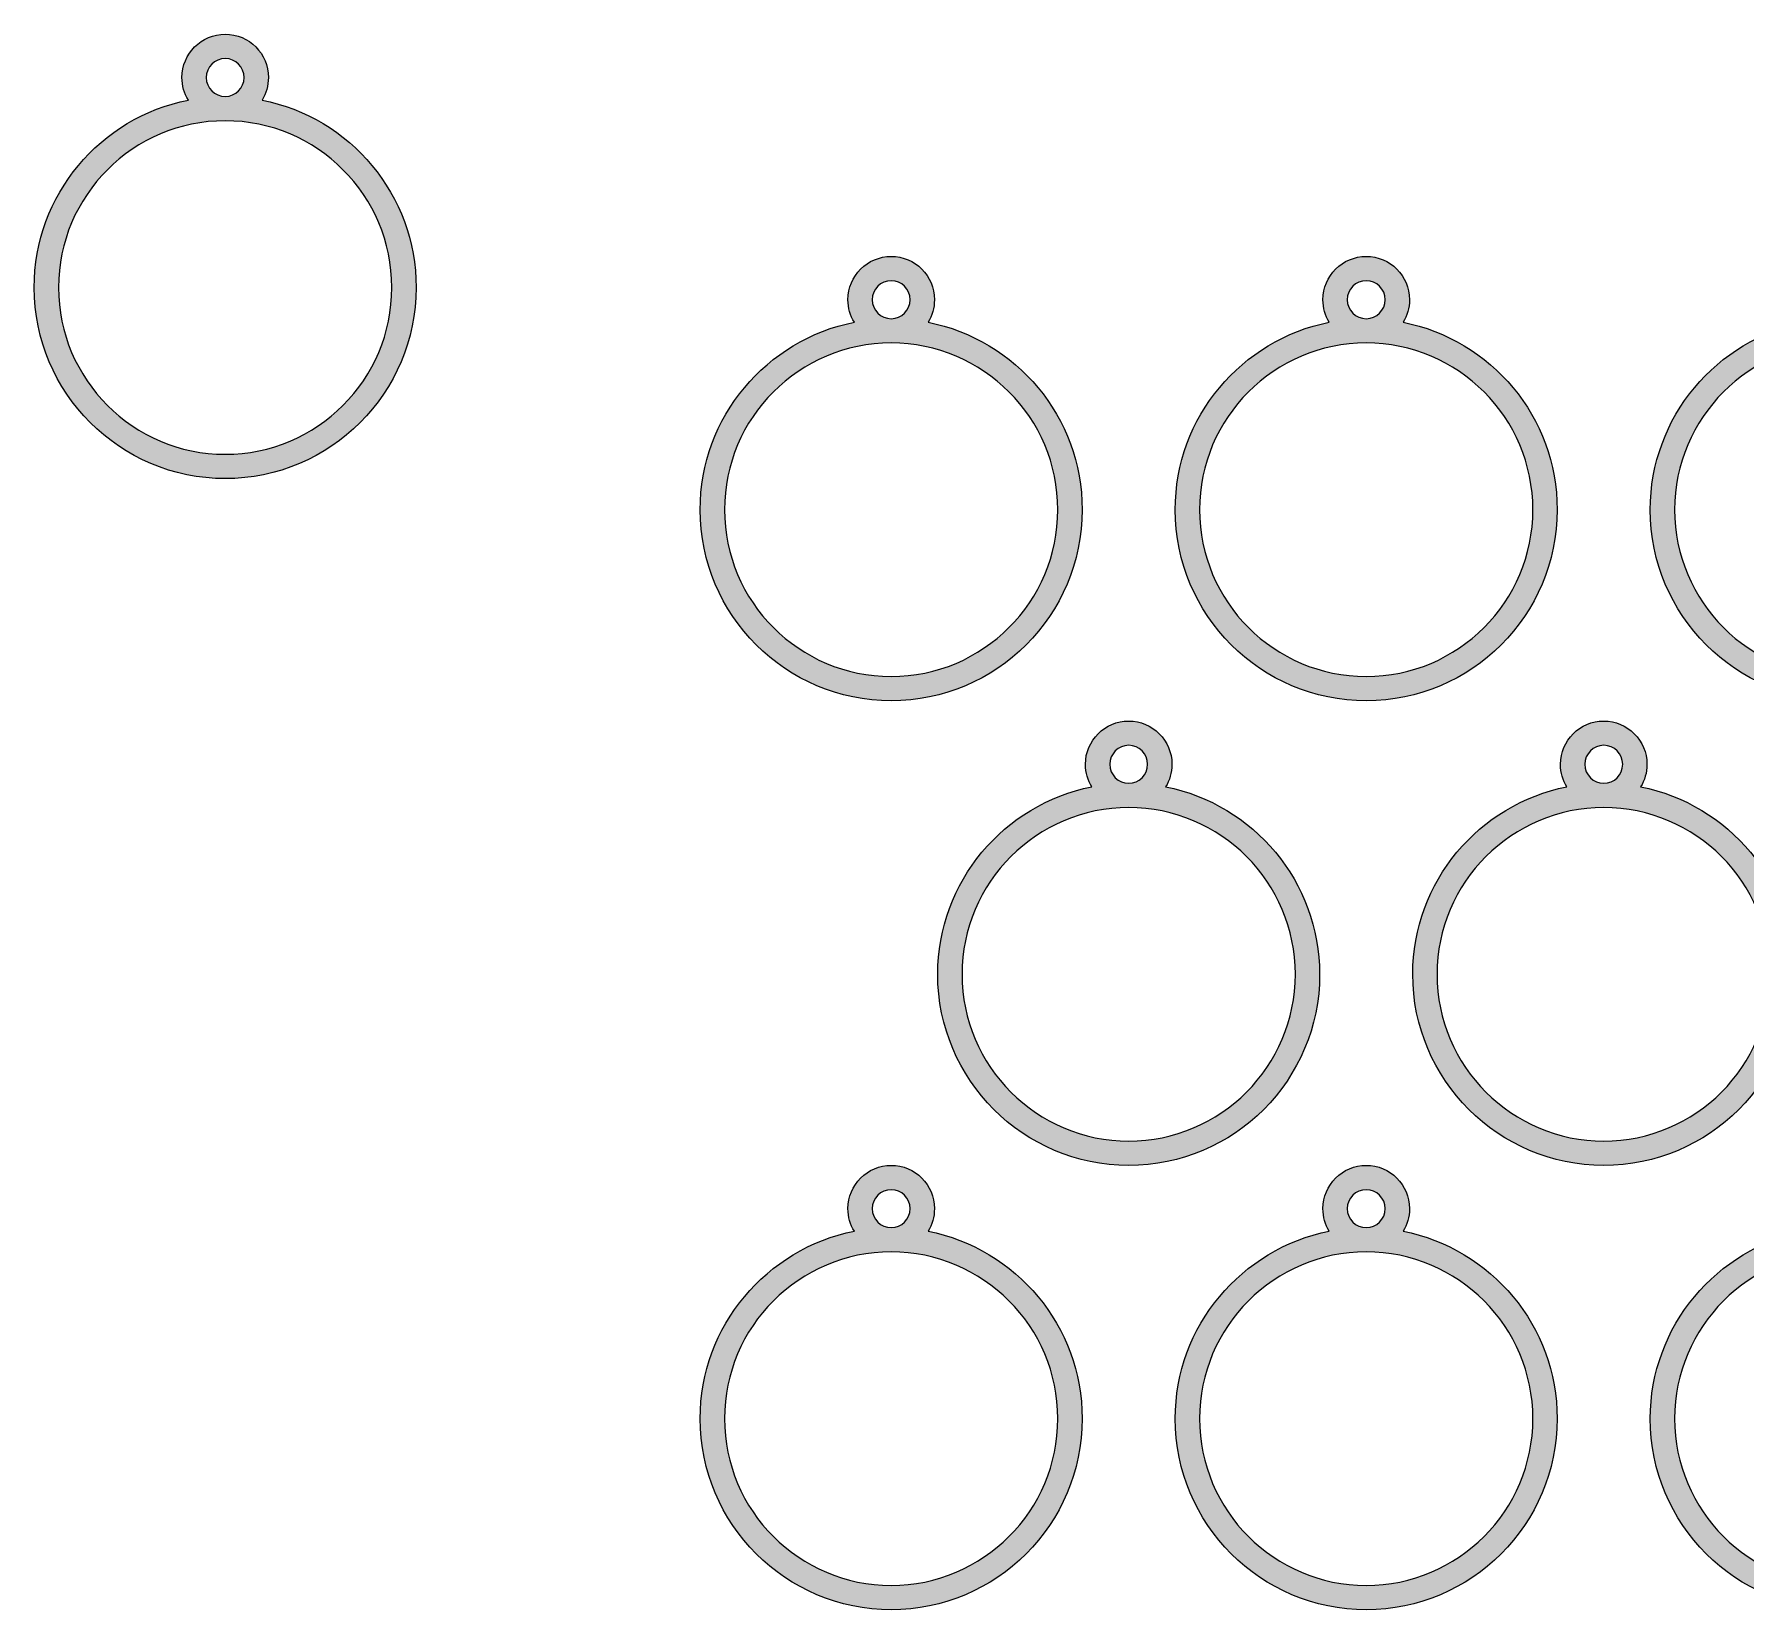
# Model space of a CAD drawing. Header units: inches. Extents: x -1104 to 5451, y -3757 to -136.
# Drawn here: x -1104 to 657, y -1756 to -136 of the extents above; entities that cross this region are included whole.
import ezdxf

# ---------------------------------------------------------------- set-up
doc = ezdxf.new("R2010")
doc.units = ezdxf.units.IN
doc.header["$MEASUREMENT"] = 0
doc.layers.add('Layer 1', color=7, linetype='Continuous')

# ---------------------------------------------------------------- blocks, each defined once
blk = doc.blocks.new('block 3')
at = {"layer": 'Layer 1', "true_color": 0x212a39}
h = blk.add_hatch(color=179, dxfattribs=at)
h.dxf.hatch_style = 2
edge = h.paths.add_edge_path()
edge.add_spline(control_points=[(-184, -432), (-179.9, -425.2), (-177.5, -417.3), (-177.5, -408.8), (-177.5, -384.2), (-197.4, -364.3), (-222, -364.3), (-246.5, -364.3), (-266.5, -384.2), (-266.5, -408.8), (-266.5, -417.3), (-264.1, -425.2), (-259.9, -432), (-350.2, -449.7), (-418.5, -529.4), (-418.5, -624.8), (-418.5, -733.1), (-330.3, -821.3), (-222, -821.3), (-113.6, -821.3), (-25.5, -733.1), (-25.5, -624.8), (-25.5, -529.4), (-93.8, -449.7), (-184, -432)], knot_values=[0, 0, 0, 0, 1, 1, 1, 2, 2, 2, 3, 3, 3, 4, 4, 4, 5, 5, 5, 6, 6, 6, 7, 7, 7, 8, 8, 8, 8], degree=3, periodic=1)
edge = h.paths.add_edge_path()
edge.add_spline(control_points=[(-241.5, -408.8), (-241.5, -398), (-232.7, -389.3), (-222, -389.3), (-211.2, -389.3), (-202.5, -398), (-202.5, -408.8), (-202.5, -419.5), (-211.2, -428.3), (-222, -428.3), (-232.7, -428.3), (-241.5, -419.5), (-241.5, -408.8)], knot_values=[0, 0, 0, 0, 1, 1, 1, 2, 2, 2, 3, 3, 3, 4, 4, 4, 4], degree=3, periodic=1)
edge = h.paths.add_edge_path()
edge.add_spline(control_points=[(-222, -796.3), (-316.6, -796.3), (-393.5, -719.3), (-393.5, -624.8), (-393.5, -530.2), (-316.6, -453.3), (-222, -453.3), (-127.4, -453.3), (-50.5, -530.2), (-50.5, -624.8), (-50.5, -719.3), (-127.4, -796.3), (-222, -796.3)], knot_values=[0, 0, 0, 0, 1, 1, 1, 2, 2, 2, 3, 3, 3, 4, 4, 4, 4], degree=3, periodic=1)
h = blk.add_hatch(color=179, dxfattribs=at)
h.dxf.hatch_style = 2
edge = h.paths.add_edge_path()
edge.add_spline(control_points=[(304.8, -432), (308.9, -425.2), (311.3, -417.3), (311.3, -408.8), (311.3, -384.2), (291.3, -364.3), (266.8, -364.3), (242.3, -364.3), (222.3, -384.2), (222.3, -408.8), (222.3, -417.3), (224.7, -425.2), (228.8, -432), (138.6, -449.7), (70.3, -529.4), (70.3, -624.8), (70.3, -733.1), (158.5, -821.3), (266.8, -821.3), (375.2, -821.3), (463.3, -733.1), (463.3, -624.8), (463.3, -529.4), (395, -449.7), (304.8, -432)], knot_values=[0, 0, 0, 0, 1, 1, 1, 2, 2, 2, 3, 3, 3, 4, 4, 4, 5, 5, 5, 6, 6, 6, 7, 7, 7, 8, 8, 8, 8], degree=3, periodic=1)
edge = h.paths.add_edge_path()
edge.add_spline(control_points=[(247.3, -408.8), (247.3, -398), (256.1, -389.3), (266.8, -389.3), (277.6, -389.3), (286.3, -398), (286.3, -408.8), (286.3, -419.5), (277.6, -428.3), (266.8, -428.3), (256.1, -428.3), (247.3, -419.5), (247.3, -408.8)], knot_values=[0, 0, 0, 0, 1, 1, 1, 2, 2, 2, 3, 3, 3, 4, 4, 4, 4], degree=3, periodic=1)
edge = h.paths.add_edge_path()
edge.add_spline(control_points=[(266.8, -796.3), (172.2, -796.3), (95.3, -719.3), (95.3, -624.8), (95.3, -530.2), (172.2, -453.3), (266.8, -453.3), (361.4, -453.3), (438.3, -530.2), (438.3, -624.8), (438.3, -719.3), (361.4, -796.3), (266.8, -796.3)], knot_values=[0, 0, 0, 0, 1, 1, 1, 2, 2, 2, 3, 3, 3, 4, 4, 4, 4], degree=3, periodic=1)
h = blk.add_hatch(color=179, dxfattribs=at)
h.dxf.hatch_style = 2
edge = h.paths.add_edge_path()
edge.add_spline(control_points=[(793.6, -432), (797.7, -425.2), (800.1, -417.3), (800.1, -408.8), (800.1, -384.2), (780.1, -364.3), (755.6, -364.3), (731.1, -364.3), (711.1, -384.2), (711.1, -408.8), (711.1, -417.3), (713.5, -425.2), (717.6, -432), (627.4, -449.7), (559.1, -529.4), (559.1, -624.8), (559.1, -733.1), (647.3, -821.3), (755.6, -821.3), (864, -821.3), (952.1, -733.1), (952.1, -624.8), (952.1, -529.4), (883.8, -449.7), (793.6, -432)], knot_values=[0, 0, 0, 0, 1, 1, 1, 2, 2, 2, 3, 3, 3, 4, 4, 4, 5, 5, 5, 6, 6, 6, 7, 7, 7, 8, 8, 8, 8], degree=3, periodic=1)
edge = h.paths.add_edge_path()
edge.add_spline(control_points=[(736.1, -408.8), (736.1, -398), (744.9, -389.3), (755.6, -389.3), (766.4, -389.3), (775.1, -398), (775.1, -408.8), (775.1, -419.5), (766.4, -428.3), (755.6, -428.3), (744.9, -428.3), (736.1, -419.5), (736.1, -408.8)], knot_values=[0, 0, 0, 0, 1, 1, 1, 2, 2, 2, 3, 3, 3, 4, 4, 4, 4], degree=3, periodic=1)
edge = h.paths.add_edge_path()
edge.add_spline(control_points=[(755.6, -796.3), (661, -796.3), (584.1, -719.3), (584.1, -624.8), (584.1, -530.2), (661, -453.3), (755.6, -453.3), (850.2, -453.3), (927.1, -530.2), (927.1, -624.8), (927.1, -719.3), (850.2, -796.3), (755.6, -796.3)], knot_values=[0, 0, 0, 0, 1, 1, 1, 2, 2, 2, 3, 3, 3, 4, 4, 4, 4], degree=3, periodic=1)
h = blk.add_hatch(color=179, dxfattribs=at)
h.dxf.hatch_style = 2
edge = h.paths.add_edge_path()
edge.add_spline(control_points=[(60.4, -909.8), (64.5, -903.1), (66.9, -895.1), (66.9, -886.6), (66.9, -862.1), (46.9, -842.1), (22.4, -842.1), (-2.1, -842.1), (-22.1, -862.1), (-22.1, -886.6), (-22.1, -895.1), (-19.7, -903.1), (-15.6, -909.8), (-105.8, -927.6), (-174.1, -1007.3), (-174.1, -1102.6), (-174.1, -1211), (-85.9, -1299.1), (22.4, -1299.1), (130.8, -1299.1), (218.9, -1211), (218.9, -1102.6), (218.9, -1007.3), (150.6, -927.6), (60.4, -909.8)], knot_values=[0, 0, 0, 0, 1, 1, 1, 2, 2, 2, 3, 3, 3, 4, 4, 4, 5, 5, 5, 6, 6, 6, 7, 7, 7, 8, 8, 8, 8], degree=3, periodic=1)
edge = h.paths.add_edge_path()
edge.add_spline(control_points=[(2.9, -886.6), (2.9, -875.9), (11.7, -867.1), (22.4, -867.1), (33.2, -867.1), (41.9, -875.9), (41.9, -886.6), (41.9, -897.4), (33.2, -906.1), (22.4, -906.1), (11.7, -906.1), (2.9, -897.4), (2.9, -886.6)], knot_values=[0, 0, 0, 0, 1, 1, 1, 2, 2, 2, 3, 3, 3, 4, 4, 4, 4], degree=3, periodic=1)
edge = h.paths.add_edge_path()
edge.add_spline(control_points=[(22.4, -1274.1), (-72.2, -1274.1), (-149.1, -1197.2), (-149.1, -1102.6), (-149.1, -1008.1), (-72.2, -931.1), (22.4, -931.1), (117, -931.1), (193.9, -1008.1), (193.9, -1102.6), (193.9, -1197.2), (117, -1274.1), (22.4, -1274.1)], knot_values=[0, 0, 0, 0, 1, 1, 1, 2, 2, 2, 3, 3, 3, 4, 4, 4, 4], degree=3, periodic=1)
h = blk.add_hatch(color=179, dxfattribs=at)
h.dxf.hatch_style = 2
edge = h.paths.add_edge_path()
edge.add_spline(control_points=[(549.2, -909.8), (553.3, -903.1), (555.7, -895.1), (555.7, -886.6), (555.7, -862.1), (535.7, -842.1), (511.2, -842.1), (486.7, -842.1), (466.7, -862.1), (466.7, -886.6), (466.7, -895.1), (469.1, -903.1), (473.2, -909.8), (383, -927.6), (314.7, -1007.3), (314.7, -1102.6), (314.7, -1211), (402.9, -1299.1), (511.2, -1299.1), (619.6, -1299.1), (707.7, -1211), (707.7, -1102.6), (707.7, -1007.3), (639.4, -927.6), (549.2, -909.8)], knot_values=[0, 0, 0, 0, 1, 1, 1, 2, 2, 2, 3, 3, 3, 4, 4, 4, 5, 5, 5, 6, 6, 6, 7, 7, 7, 8, 8, 8, 8], degree=3, periodic=1)
edge = h.paths.add_edge_path()
edge.add_spline(control_points=[(491.7, -886.6), (491.7, -875.9), (500.5, -867.1), (511.2, -867.1), (522, -867.1), (530.7, -875.9), (530.7, -886.6), (530.7, -897.4), (522, -906.1), (511.2, -906.1), (500.5, -906.1), (491.7, -897.4), (491.7, -886.6)], knot_values=[0, 0, 0, 0, 1, 1, 1, 2, 2, 2, 3, 3, 3, 4, 4, 4, 4], degree=3, periodic=1)
edge = h.paths.add_edge_path()
edge.add_spline(control_points=[(511.2, -1274.1), (416.6, -1274.1), (339.7, -1197.2), (339.7, -1102.6), (339.7, -1008.1), (416.6, -931.1), (511.2, -931.1), (605.8, -931.1), (682.7, -1008.1), (682.7, -1102.6), (682.7, -1197.2), (605.8, -1274.1), (511.2, -1274.1)], knot_values=[0, 0, 0, 0, 1, 1, 1, 2, 2, 2, 3, 3, 3, 4, 4, 4, 4], degree=3, periodic=1)
h = blk.add_hatch(color=179, dxfattribs=at)
h.dxf.hatch_style = 2
edge = h.paths.add_edge_path()
edge.add_spline(control_points=[(-184, -1366.8), (-179.9, -1360.1), (-177.5, -1352.1), (-177.5, -1343.6), (-177.5, -1319.1), (-197.4, -1299.1), (-222, -1299.1), (-246.5, -1299.1), (-266.5, -1319.1), (-266.5, -1343.6), (-266.5, -1352.1), (-264.1, -1360.1), (-259.9, -1366.8), (-350.2, -1384.6), (-418.5, -1464.3), (-418.5, -1559.6), (-418.5, -1668), (-330.3, -1756.1), (-222, -1756.1), (-113.6, -1756.1), (-25.5, -1668), (-25.5, -1559.6), (-25.5, -1464.3), (-93.8, -1384.6), (-184, -1366.8)], knot_values=[0, 0, 0, 0, 1, 1, 1, 2, 2, 2, 3, 3, 3, 4, 4, 4, 5, 5, 5, 6, 6, 6, 7, 7, 7, 8, 8, 8, 8], degree=3, periodic=1)
edge = h.paths.add_edge_path()
edge.add_spline(control_points=[(-241.5, -1343.6), (-241.5, -1332.9), (-232.7, -1324.1), (-222, -1324.1), (-211.2, -1324.1), (-202.5, -1332.9), (-202.5, -1343.6), (-202.5, -1354.4), (-211.2, -1363.1), (-222, -1363.1), (-232.7, -1363.1), (-241.5, -1354.4), (-241.5, -1343.6)], knot_values=[0, 0, 0, 0, 1, 1, 1, 2, 2, 2, 3, 3, 3, 4, 4, 4, 4], degree=3, periodic=1)
edge = h.paths.add_edge_path()
edge.add_spline(control_points=[(-222, -1731.1), (-316.6, -1731.1), (-393.5, -1654.2), (-393.5, -1559.6), (-393.5, -1465.1), (-316.6, -1388.1), (-222, -1388.1), (-127.4, -1388.1), (-50.5, -1465.1), (-50.5, -1559.6), (-50.5, -1654.2), (-127.4, -1731.1), (-222, -1731.1)], knot_values=[0, 0, 0, 0, 1, 1, 1, 2, 2, 2, 3, 3, 3, 4, 4, 4, 4], degree=3, periodic=1)
h = blk.add_hatch(color=179, dxfattribs=at)
h.dxf.hatch_style = 2
edge = h.paths.add_edge_path()
edge.add_spline(control_points=[(304.8, -1366.8), (308.9, -1360.1), (311.3, -1352.1), (311.3, -1343.6), (311.3, -1319.1), (291.3, -1299.1), (266.8, -1299.1), (242.3, -1299.1), (222.3, -1319.1), (222.3, -1343.6), (222.3, -1352.1), (224.7, -1360.1), (228.8, -1366.8), (138.6, -1384.6), (70.3, -1464.3), (70.3, -1559.6), (70.3, -1668), (158.5, -1756.1), (266.8, -1756.1), (375.2, -1756.1), (463.3, -1668), (463.3, -1559.6), (463.3, -1464.3), (395, -1384.6), (304.8, -1366.8)], knot_values=[0, 0, 0, 0, 1, 1, 1, 2, 2, 2, 3, 3, 3, 4, 4, 4, 5, 5, 5, 6, 6, 6, 7, 7, 7, 8, 8, 8, 8], degree=3, periodic=1)
edge = h.paths.add_edge_path()
edge.add_spline(control_points=[(247.3, -1343.6), (247.3, -1332.9), (256.1, -1324.1), (266.8, -1324.1), (277.6, -1324.1), (286.3, -1332.9), (286.3, -1343.6), (286.3, -1354.4), (277.6, -1363.1), (266.8, -1363.1), (256.1, -1363.1), (247.3, -1354.4), (247.3, -1343.6)], knot_values=[0, 0, 0, 0, 1, 1, 1, 2, 2, 2, 3, 3, 3, 4, 4, 4, 4], degree=3, periodic=1)
edge = h.paths.add_edge_path()
edge.add_spline(control_points=[(266.8, -1731.1), (172.2, -1731.1), (95.3, -1654.2), (95.3, -1559.6), (95.3, -1465.1), (172.2, -1388.1), (266.8, -1388.1), (361.4, -1388.1), (438.3, -1465.1), (438.3, -1559.6), (438.3, -1654.2), (361.4, -1731.1), (266.8, -1731.1)], knot_values=[0, 0, 0, 0, 1, 1, 1, 2, 2, 2, 3, 3, 3, 4, 4, 4, 4], degree=3, periodic=1)
h = blk.add_hatch(color=179, dxfattribs=at)
h.dxf.hatch_style = 2
edge = h.paths.add_edge_path()
edge.add_spline(control_points=[(793.6, -1366.8), (797.7, -1360.1), (800.1, -1352.1), (800.1, -1343.6), (800.1, -1319.1), (780.1, -1299.1), (755.6, -1299.1), (731.1, -1299.1), (711.1, -1319.1), (711.1, -1343.6), (711.1, -1352.1), (713.5, -1360.1), (717.6, -1366.8), (627.4, -1384.6), (559.1, -1464.3), (559.1, -1559.6), (559.1, -1668), (647.3, -1756.1), (755.6, -1756.1), (864, -1756.1), (952.1, -1668), (952.1, -1559.6), (952.1, -1464.3), (883.8, -1384.6), (793.6, -1366.8)], knot_values=[0, 0, 0, 0, 1, 1, 1, 2, 2, 2, 3, 3, 3, 4, 4, 4, 5, 5, 5, 6, 6, 6, 7, 7, 7, 8, 8, 8, 8], degree=3, periodic=1)
edge = h.paths.add_edge_path()
edge.add_spline(control_points=[(736.1, -1343.6), (736.1, -1332.9), (744.9, -1324.1), (755.6, -1324.1), (766.4, -1324.1), (775.1, -1332.9), (775.1, -1343.6), (775.1, -1354.4), (766.4, -1363.1), (755.6, -1363.1), (744.9, -1363.1), (736.1, -1354.4), (736.1, -1343.6)], knot_values=[0, 0, 0, 0, 1, 1, 1, 2, 2, 2, 3, 3, 3, 4, 4, 4, 4], degree=3, periodic=1)
edge = h.paths.add_edge_path()
edge.add_spline(control_points=[(755.6, -1731.1), (661, -1731.1), (584.1, -1654.2), (584.1, -1559.6), (584.1, -1465.1), (661, -1388.1), (755.6, -1388.1), (850.2, -1388.1), (927.1, -1465.1), (927.1, -1559.6), (927.1, -1654.2), (850.2, -1731.1), (755.6, -1731.1)], knot_values=[0, 0, 0, 0, 1, 1, 1, 2, 2, 2, 3, 3, 3, 4, 4, 4, 4], degree=3, periodic=1)
at = {"layer": 'Layer 1', "lineweight": 0}
for points, knots in [([(-184, -432), (-179.9, -425.2), (-177.5, -417.3), (-177.5, -408.8), (-177.5, -384.2), (-197.4, -364.3), (-222, -364.3), (-246.5, -364.3), (-266.5, -384.2), (-266.5, -408.8), (-266.5, -417.3), (-264.1, -425.2), (-259.9, -432), (-350.2, -449.7), (-418.5, -529.4), (-418.5, -624.8), (-418.5, -733.1), (-330.3, -821.3), (-222, -821.3), (-113.6, -821.3), (-25.5, -733.1), (-25.5, -624.8), (-25.5, -529.4), (-93.8, -449.7), (-184, -432)], [0, 0, 0, 0, 1, 1, 1, 2, 2, 2, 3, 3, 3, 4, 4, 4, 5, 5, 5, 6, 6, 6, 7, 7, 7, 8, 8, 8, 8]), ([(304.8, -432), (308.9, -425.2), (311.3, -417.3), (311.3, -408.8), (311.3, -384.2), (291.3, -364.3), (266.8, -364.3), (242.3, -364.3), (222.3, -384.2), (222.3, -408.8), (222.3, -417.3), (224.7, -425.2), (228.8, -432), (138.6, -449.7), (70.3, -529.4), (70.3, -624.8), (70.3, -733.1), (158.5, -821.3), (266.8, -821.3), (375.2, -821.3), (463.3, -733.1), (463.3, -624.8), (463.3, -529.4), (395, -449.7), (304.8, -432)], [0, 0, 0, 0, 1, 1, 1, 2, 2, 2, 3, 3, 3, 4, 4, 4, 5, 5, 5, 6, 6, 6, 7, 7, 7, 8, 8, 8, 8]), ([(793.6, -432), (797.7, -425.2), (800.1, -417.3), (800.1, -408.8), (800.1, -384.2), (780.1, -364.3), (755.6, -364.3), (731.1, -364.3), (711.1, -384.2), (711.1, -408.8), (711.1, -417.3), (713.5, -425.2), (717.6, -432), (627.4, -449.7), (559.1, -529.4), (559.1, -624.8), (559.1, -733.1), (647.3, -821.3), (755.6, -821.3), (864, -821.3), (952.1, -733.1), (952.1, -624.8), (952.1, -529.4), (883.8, -449.7), (793.6, -432)], [0, 0, 0, 0, 1, 1, 1, 2, 2, 2, 3, 3, 3, 4, 4, 4, 5, 5, 5, 6, 6, 6, 7, 7, 7, 8, 8, 8, 8]), ([(-241.5, -408.8), (-241.5, -398), (-232.7, -389.3), (-222, -389.3), (-211.2, -389.3), (-202.5, -398), (-202.5, -408.8), (-202.5, -419.5), (-211.2, -428.3), (-222, -428.3), (-232.7, -428.3), (-241.5, -419.5), (-241.5, -408.8)], [0, 0, 0, 0, 1, 1, 1, 2, 2, 2, 3, 3, 3, 4, 4, 4, 4]), ([(247.3, -408.8), (247.3, -398), (256.1, -389.3), (266.8, -389.3), (277.6, -389.3), (286.3, -398), (286.3, -408.8), (286.3, -419.5), (277.6, -428.3), (266.8, -428.3), (256.1, -428.3), (247.3, -419.5), (247.3, -408.8)], [0, 0, 0, 0, 1, 1, 1, 2, 2, 2, 3, 3, 3, 4, 4, 4, 4]), ([(-222, -796.3), (-316.6, -796.3), (-393.5, -719.3), (-393.5, -624.8), (-393.5, -530.2), (-316.6, -453.3), (-222, -453.3), (-127.4, -453.3), (-50.5, -530.2), (-50.5, -624.8), (-50.5, -719.3), (-127.4, -796.3), (-222, -796.3)], [0, 0, 0, 0, 1, 1, 1, 2, 2, 2, 3, 3, 3, 4, 4, 4, 4]), ([(266.8, -796.3), (172.2, -796.3), (95.3, -719.3), (95.3, -624.8), (95.3, -530.2), (172.2, -453.3), (266.8, -453.3), (361.4, -453.3), (438.3, -530.2), (438.3, -624.8), (438.3, -719.3), (361.4, -796.3), (266.8, -796.3)], [0, 0, 0, 0, 1, 1, 1, 2, 2, 2, 3, 3, 3, 4, 4, 4, 4]), ([(755.6, -796.3), (661, -796.3), (584.1, -719.3), (584.1, -624.8), (584.1, -530.2), (661, -453.3), (755.6, -453.3), (850.2, -453.3), (927.1, -530.2), (927.1, -624.8), (927.1, -719.3), (850.2, -796.3), (755.6, -796.3)], [0, 0, 0, 0, 1, 1, 1, 2, 2, 2, 3, 3, 3, 4, 4, 4, 4]), ([(60.4, -909.8), (64.5, -903.1), (66.9, -895.1), (66.9, -886.6), (66.9, -862.1), (46.9, -842.1), (22.4, -842.1), (-2.1, -842.1), (-22.1, -862.1), (-22.1, -886.6), (-22.1, -895.1), (-19.7, -903.1), (-15.6, -909.8), (-105.8, -927.6), (-174.1, -1007.3), (-174.1, -1102.6), (-174.1, -1211), (-85.9, -1299.1), (22.4, -1299.1), (130.8, -1299.1), (218.9, -1211), (218.9, -1102.6), (218.9, -1007.3), (150.6, -927.6), (60.4, -909.8)], [0, 0, 0, 0, 1, 1, 1, 2, 2, 2, 3, 3, 3, 4, 4, 4, 5, 5, 5, 6, 6, 6, 7, 7, 7, 8, 8, 8, 8]), ([(549.2, -909.8), (553.3, -903.1), (555.7, -895.1), (555.7, -886.6), (555.7, -862.1), (535.7, -842.1), (511.2, -842.1), (486.7, -842.1), (466.7, -862.1), (466.7, -886.6), (466.7, -895.1), (469.1, -903.1), (473.2, -909.8), (383, -927.6), (314.7, -1007.3), (314.7, -1102.6), (314.7, -1211), (402.9, -1299.1), (511.2, -1299.1), (619.6, -1299.1), (707.7, -1211), (707.7, -1102.6), (707.7, -1007.3), (639.4, -927.6), (549.2, -909.8)], [0, 0, 0, 0, 1, 1, 1, 2, 2, 2, 3, 3, 3, 4, 4, 4, 5, 5, 5, 6, 6, 6, 7, 7, 7, 8, 8, 8, 8]), ([(2.9, -886.6), (2.9, -875.9), (11.7, -867.1), (22.4, -867.1), (33.2, -867.1), (41.9, -875.9), (41.9, -886.6), (41.9, -897.4), (33.2, -906.1), (22.4, -906.1), (11.7, -906.1), (2.9, -897.4), (2.9, -886.6)], [0, 0, 0, 0, 1, 1, 1, 2, 2, 2, 3, 3, 3, 4, 4, 4, 4]), ([(491.7, -886.6), (491.7, -875.9), (500.5, -867.1), (511.2, -867.1), (522, -867.1), (530.7, -875.9), (530.7, -886.6), (530.7, -897.4), (522, -906.1), (511.2, -906.1), (500.5, -906.1), (491.7, -897.4), (491.7, -886.6)], [0, 0, 0, 0, 1, 1, 1, 2, 2, 2, 3, 3, 3, 4, 4, 4, 4]), ([(22.4, -1274.1), (-72.2, -1274.1), (-149.1, -1197.2), (-149.1, -1102.6), (-149.1, -1008.1), (-72.2, -931.1), (22.4, -931.1), (117, -931.1), (193.9, -1008.1), (193.9, -1102.6), (193.9, -1197.2), (117, -1274.1), (22.4, -1274.1)], [0, 0, 0, 0, 1, 1, 1, 2, 2, 2, 3, 3, 3, 4, 4, 4, 4]), ([(511.2, -1274.1), (416.6, -1274.1), (339.7, -1197.2), (339.7, -1102.6), (339.7, -1008.1), (416.6, -931.1), (511.2, -931.1), (605.8, -931.1), (682.7, -1008.1), (682.7, -1102.6), (682.7, -1197.2), (605.8, -1274.1), (511.2, -1274.1)], [0, 0, 0, 0, 1, 1, 1, 2, 2, 2, 3, 3, 3, 4, 4, 4, 4]), ([(-184, -1366.8), (-179.9, -1360.1), (-177.5, -1352.1), (-177.5, -1343.6), (-177.5, -1319.1), (-197.4, -1299.1), (-222, -1299.1), (-246.5, -1299.1), (-266.5, -1319.1), (-266.5, -1343.6), (-266.5, -1352.1), (-264.1, -1360.1), (-259.9, -1366.8), (-350.2, -1384.6), (-418.5, -1464.3), (-418.5, -1559.6), (-418.5, -1668), (-330.3, -1756.1), (-222, -1756.1), (-113.6, -1756.1), (-25.5, -1668), (-25.5, -1559.6), (-25.5, -1464.3), (-93.8, -1384.6), (-184, -1366.8)], [0, 0, 0, 0, 1, 1, 1, 2, 2, 2, 3, 3, 3, 4, 4, 4, 5, 5, 5, 6, 6, 6, 7, 7, 7, 8, 8, 8, 8]), ([(304.8, -1366.8), (308.9, -1360.1), (311.3, -1352.1), (311.3, -1343.6), (311.3, -1319.1), (291.3, -1299.1), (266.8, -1299.1), (242.3, -1299.1), (222.3, -1319.1), (222.3, -1343.6), (222.3, -1352.1), (224.7, -1360.1), (228.8, -1366.8), (138.6, -1384.6), (70.3, -1464.3), (70.3, -1559.6), (70.3, -1668), (158.5, -1756.1), (266.8, -1756.1), (375.2, -1756.1), (463.3, -1668), (463.3, -1559.6), (463.3, -1464.3), (395, -1384.6), (304.8, -1366.8)], [0, 0, 0, 0, 1, 1, 1, 2, 2, 2, 3, 3, 3, 4, 4, 4, 5, 5, 5, 6, 6, 6, 7, 7, 7, 8, 8, 8, 8]), ([(793.6, -1366.8), (797.7, -1360.1), (800.1, -1352.1), (800.1, -1343.6), (800.1, -1319.1), (780.1, -1299.1), (755.6, -1299.1), (731.1, -1299.1), (711.1, -1319.1), (711.1, -1343.6), (711.1, -1352.1), (713.5, -1360.1), (717.6, -1366.8), (627.4, -1384.6), (559.1, -1464.3), (559.1, -1559.6), (559.1, -1668), (647.3, -1756.1), (755.6, -1756.1), (864, -1756.1), (952.1, -1668), (952.1, -1559.6), (952.1, -1464.3), (883.8, -1384.6), (793.6, -1366.8)], [0, 0, 0, 0, 1, 1, 1, 2, 2, 2, 3, 3, 3, 4, 4, 4, 5, 5, 5, 6, 6, 6, 7, 7, 7, 8, 8, 8, 8]), ([(-241.5, -1343.6), (-241.5, -1332.9), (-232.7, -1324.1), (-222, -1324.1), (-211.2, -1324.1), (-202.5, -1332.9), (-202.5, -1343.6), (-202.5, -1354.4), (-211.2, -1363.1), (-222, -1363.1), (-232.7, -1363.1), (-241.5, -1354.4), (-241.5, -1343.6)], [0, 0, 0, 0, 1, 1, 1, 2, 2, 2, 3, 3, 3, 4, 4, 4, 4]), ([(247.3, -1343.6), (247.3, -1332.9), (256.1, -1324.1), (266.8, -1324.1), (277.6, -1324.1), (286.3, -1332.9), (286.3, -1343.6), (286.3, -1354.4), (277.6, -1363.1), (266.8, -1363.1), (256.1, -1363.1), (247.3, -1354.4), (247.3, -1343.6)], [0, 0, 0, 0, 1, 1, 1, 2, 2, 2, 3, 3, 3, 4, 4, 4, 4]), ([(-222, -1731.1), (-316.6, -1731.1), (-393.5, -1654.2), (-393.5, -1559.6), (-393.5, -1465.1), (-316.6, -1388.1), (-222, -1388.1), (-127.4, -1388.1), (-50.5, -1465.1), (-50.5, -1559.6), (-50.5, -1654.2), (-127.4, -1731.1), (-222, -1731.1)], [0, 0, 0, 0, 1, 1, 1, 2, 2, 2, 3, 3, 3, 4, 4, 4, 4]), ([(266.8, -1731.1), (172.2, -1731.1), (95.3, -1654.2), (95.3, -1559.6), (95.3, -1465.1), (172.2, -1388.1), (266.8, -1388.1), (361.4, -1388.1), (438.3, -1465.1), (438.3, -1559.6), (438.3, -1654.2), (361.4, -1731.1), (266.8, -1731.1)], [0, 0, 0, 0, 1, 1, 1, 2, 2, 2, 3, 3, 3, 4, 4, 4, 4]), ([(755.6, -1731.1), (661, -1731.1), (584.1, -1654.2), (584.1, -1559.6), (584.1, -1465.1), (661, -1388.1), (755.6, -1388.1), (850.2, -1388.1), (927.1, -1465.1), (927.1, -1559.6), (927.1, -1654.2), (850.2, -1731.1), (755.6, -1731.1)], [0, 0, 0, 0, 1, 1, 1, 2, 2, 2, 3, 3, 3, 4, 4, 4, 4])]:
    blk.add_open_spline(points, degree=3, knots=knots, dxfattribs=at)

msp = doc.modelspace()

# ---------------------------------------------------------------- hatches: boundary and pattern name
at = {"layer": 'Layer 1', "true_color": 0x319c40}
h = msp.add_hatch(color=95, dxfattribs=at)
h.dxf.hatch_style = 2
edge = h.paths.add_edge_path()
edge.add_spline(control_points=[(-869.3, -203.5), (-865.2, -196.7), (-862.8, -188.8), (-862.8, -180.3), (-862.8, -155.7), (-882.7, -135.8), (-907.3, -135.8), (-931.8, -135.8), (-951.8, -155.7), (-951.8, -180.3), (-951.8, -188.8), (-949.4, -196.7), (-945.2, -203.5), (-1035.5, -221.2), (-1103.8, -300.9), (-1103.8, -396.3), (-1103.8, -504.6), (-1015.6, -592.8), (-907.3, -592.8), (-798.9, -592.8), (-710.8, -504.6), (-710.8, -396.3), (-710.8, -300.9), (-779.1, -221.2), (-869.3, -203.5)], knot_values=[0, 0, 0, 0, 1, 1, 1, 2, 2, 2, 3, 3, 3, 4, 4, 4, 5, 5, 5, 6, 6, 6, 7, 7, 7, 8, 8, 8, 8], degree=3, periodic=1)
edge = h.paths.add_edge_path()
edge.add_spline(control_points=[(-926.8, -180.3), (-926.8, -169.5), (-918, -160.8), (-907.3, -160.8), (-896.5, -160.8), (-887.8, -169.5), (-887.8, -180.3), (-887.8, -191), (-896.5, -199.8), (-907.3, -199.8), (-918, -199.8), (-926.8, -191), (-926.8, -180.3)], knot_values=[0, 0, 0, 0, 1, 1, 1, 2, 2, 2, 3, 3, 3, 4, 4, 4, 4], degree=3, periodic=1)
edge = h.paths.add_edge_path()
edge.add_spline(control_points=[(-907.3, -567.8), (-1001.8, -567.8), (-1078.8, -490.8), (-1078.8, -396.3), (-1078.8, -301.7), (-1001.8, -224.8), (-907.3, -224.8), (-812.7, -224.8), (-735.8, -301.7), (-735.8, -396.3), (-735.8, -490.8), (-812.7, -567.8), (-907.3, -567.8)], knot_values=[0, 0, 0, 0, 1, 1, 1, 2, 2, 2, 3, 3, 3, 4, 4, 4, 4], degree=3, periodic=1)

# ---------------------------------------------------------------- linework, layer by layer
at = {"layer": 'Layer 1', "lineweight": 0}
for points, knots in [([(-869.3, -203.5), (-865.2, -196.7), (-862.8, -188.8), (-862.8, -180.3), (-862.8, -155.7), (-882.7, -135.8), (-907.3, -135.8), (-931.8, -135.8), (-951.8, -155.7), (-951.8, -180.3), (-951.8, -188.8), (-949.4, -196.7), (-945.2, -203.5), (-1035.5, -221.2), (-1103.8, -300.9), (-1103.8, -396.3), (-1103.8, -504.6), (-1015.6, -592.8), (-907.3, -592.8), (-798.9, -592.8), (-710.8, -504.6), (-710.8, -396.3), (-710.8, -300.9), (-779.1, -221.2), (-869.3, -203.5)], [0, 0, 0, 0, 1, 1, 1, 2, 2, 2, 3, 3, 3, 4, 4, 4, 5, 5, 5, 6, 6, 6, 7, 7, 7, 8, 8, 8, 8]), ([(-926.8, -180.3), (-926.8, -169.5), (-918, -160.8), (-907.3, -160.8), (-896.5, -160.8), (-887.8, -169.5), (-887.8, -180.3), (-887.8, -191), (-896.5, -199.8), (-907.3, -199.8), (-918, -199.8), (-926.8, -191), (-926.8, -180.3)], [0, 0, 0, 0, 1, 1, 1, 2, 2, 2, 3, 3, 3, 4, 4, 4, 4]), ([(-907.3, -567.8), (-1001.8, -567.8), (-1078.8, -490.8), (-1078.8, -396.3), (-1078.8, -301.7), (-1001.8, -224.8), (-907.3, -224.8), (-812.7, -224.8), (-735.8, -301.7), (-735.8, -396.3), (-735.8, -490.8), (-812.7, -567.8), (-907.3, -567.8)], [0, 0, 0, 0, 1, 1, 1, 2, 2, 2, 3, 3, 3, 4, 4, 4, 4])]:
    msp.add_open_spline(points, degree=3, knots=knots, dxfattribs=at)

# ---------------------------------------------------------------- block references
at = {"layer": 'Layer 1'}
msp.add_blockref('block 3', (0, 0), dxfattribs=at)

doc.saveas('drawing.dxf')
